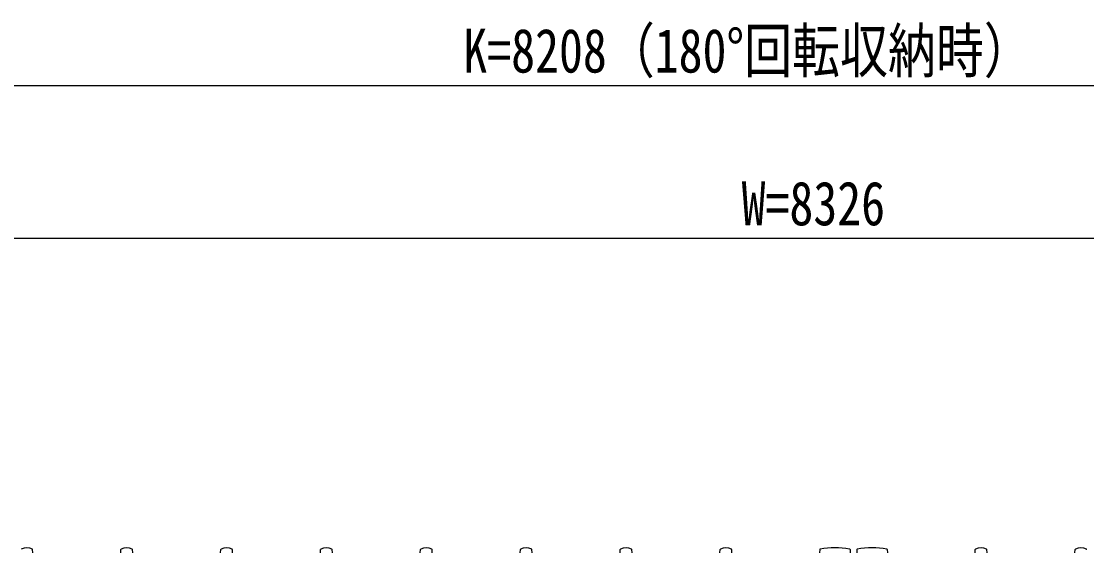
# Model space of a CAD drawing. Units: millimetres, scale not verified. Extents: x -16832 to 16820, y -11892 to 11880.
# Drawn here: x -11040 to -8906, y -8344 to -7279 of the extents above; entities that cross this region are included whole.
import ezdxf
from ezdxf.enums import TextEntityAlignment as Align

# ---------------------------------------------------------------- set-up
doc = ezdxf.new("R2010")
doc.units = ezdxf.units.MM
doc.header["$LTSCALE"] = 50
doc.layers.add('0-4_YKK_13', color=4, linetype='Continuous')
doc.layers.add('0-6_YKK_D', color=6, linetype='Continuous')
doc.styles.add('ＭＳ ゴシック', font='')
doc.styles.get('ＭＳ ゴシック').set_extended_font_data('MS Gothic')

msp = doc.modelspace()

# ---------------------------------------------------------------- linework, layer by layer
at = {"layer": '0-4_YKK_13'}
for p, q in [((-11016.42, -8343.68), (-11016.8, -8337.55)), ((-10840.42, -8343.68), (-10840.05, -8337.55)), ((-10816.42, -8343.68), (-10816.8, -8337.55)), ((-10640.42, -8343.68), (-10640.05, -8337.55)), ((-10616.42, -8343.68), (-10616.8, -8337.55)), ((-10440.42, -8343.68), (-10440.05, -8337.55)), ((-10416.42, -8343.68), (-10416.8, -8337.55)), ((-10240.42, -8343.68), (-10240.05, -8337.55)), ((-10216.42, -8343.68), (-10216.8, -8337.55)), ((-10040.42, -8343.68), (-10040.05, -8337.55)), ((-10016.42, -8343.68), (-10016.8, -8337.55)), ((-9840.42, -8343.68), (-9840.05, -8337.55)), ((-9816.42, -8343.68), (-9816.8, -8337.55)), ((-9640.42, -8343.68), (-9640.05, -8337.55)), ((-9616.42, -8343.68), (-9616.8, -8337.55)), ((-9440.53, -8337.35), (-9440.92, -8343.68)), ((-9379.81, -8337.35), (-9379.42, -8343.68)), ((-9366.03, -8337.35), (-9366.42, -8343.68)), ((-9305.31, -8337.35), (-9304.92, -8343.68)), ((-9129.42, -8343.68), (-9129.05, -8337.55)), ((-9105.42, -8343.68), (-9105.8, -8337.55)), ((-8929.42, -8343.68), (-8929.05, -8337.55))]:
    msp.add_line(p, q, dxfattribs=at)
for centre, radius, start, end in [((-11028.42, -8357.89), 23.89, 62.3399, 117.6601), ((-11017.8, -8337.61), 1, 3.5, 62.3399), ((-10839.05, -8337.61), 1, 117.6601, 176.5), ((-10828.42, -8357.89), 23.89, 62.3399, 117.6601), ((-10817.8, -8337.61), 1, 3.5, 62.3399), ((-10639.05, -8337.61), 1, 117.6601, 176.5), ((-10628.42, -8357.89), 23.89, 62.3399, 117.6601), ((-10617.8, -8337.61), 1, 3.5, 62.3399), ((-10439.05, -8337.61), 1, 117.6601, 176.5), ((-10428.42, -8357.89), 23.89, 62.3399, 117.6601), ((-10417.8, -8337.61), 1, 3.5, 62.3399), ((-10239.05, -8337.61), 1, 117.6601, 176.5), ((-10228.42, -8357.89), 23.89, 62.3399, 117.6601), ((-10217.8, -8337.61), 1, 3.5, 62.3399), ((-10039.05, -8337.61), 1, 117.6601, 176.5), ((-10028.42, -8357.89), 23.89, 62.3399, 117.6601), ((-10017.8, -8337.61), 1, 3.5, 62.3399), ((-9839.05, -8337.61), 1, 117.6601, 176.5), ((-9828.42, -8357.89), 23.89, 62.3399, 117.6601), ((-9817.8, -8337.61), 1, 3.5, 62.3399), ((-9639.05, -8337.61), 1, 117.6601, 176.5), ((-9628.42, -8357.89), 23.89, 62.3399, 117.6601), ((-9617.8, -8337.61), 1, 3.5, 62.3399), ((-9439.54, -8337.41), 1, 99.38883, 176.5), ((-9410.17, -8515), 181, 80.61117, 99.38883), ((-9380.81, -8337.41), 1, 3.5, 80.61117), ((-9365.04, -8337.41), 1, 99.38883, 176.5), ((-9335.67, -8515), 181, 80.61117, 99.38883), ((-9306.31, -8337.41), 1, 3.5, 80.61117), ((-9128.05, -8337.61), 1, 117.6601, 176.5), ((-9117.42, -8357.89), 23.89, 62.3399, 117.6601), ((-9106.8, -8337.61), 1, 3.5, 62.3399), ((-8928.05, -8337.61), 1, 117.6601, 176.5), ((-8917.42, -8357.89), 23.89, 62.3399, 117.6601), ((-8906.8, -8337.61), 1, 3.5, 62.3399)]:
    msp.add_arc(centre, radius, start, end, dxfattribs=at)
at = {"layer": '0-6_YKK_D'}
for p, q in [((-5269.42, -7407.94), (-13477.42, -7407.94)), ((-5309.92, -7714), (-13435.92, -7714))]:
    msp.add_line(p, q, dxfattribs=at)

# ---------------------------------------------------------------- texts
at = {"layer": '0-6_YKK_D', "style": 'ＭＳ ゴシック', "width": 0.8}
for s, p in [('K=8208（180°回転収納時）', (-10154.22, -7407.94)), ('W=8326', (-9596.92, -7714))]:
    msp.add_text(s, height=87.98, dxfattribs=at).set_placement(p, align=Align.BOTTOM_LEFT)

doc.saveas('drawing.dxf')
